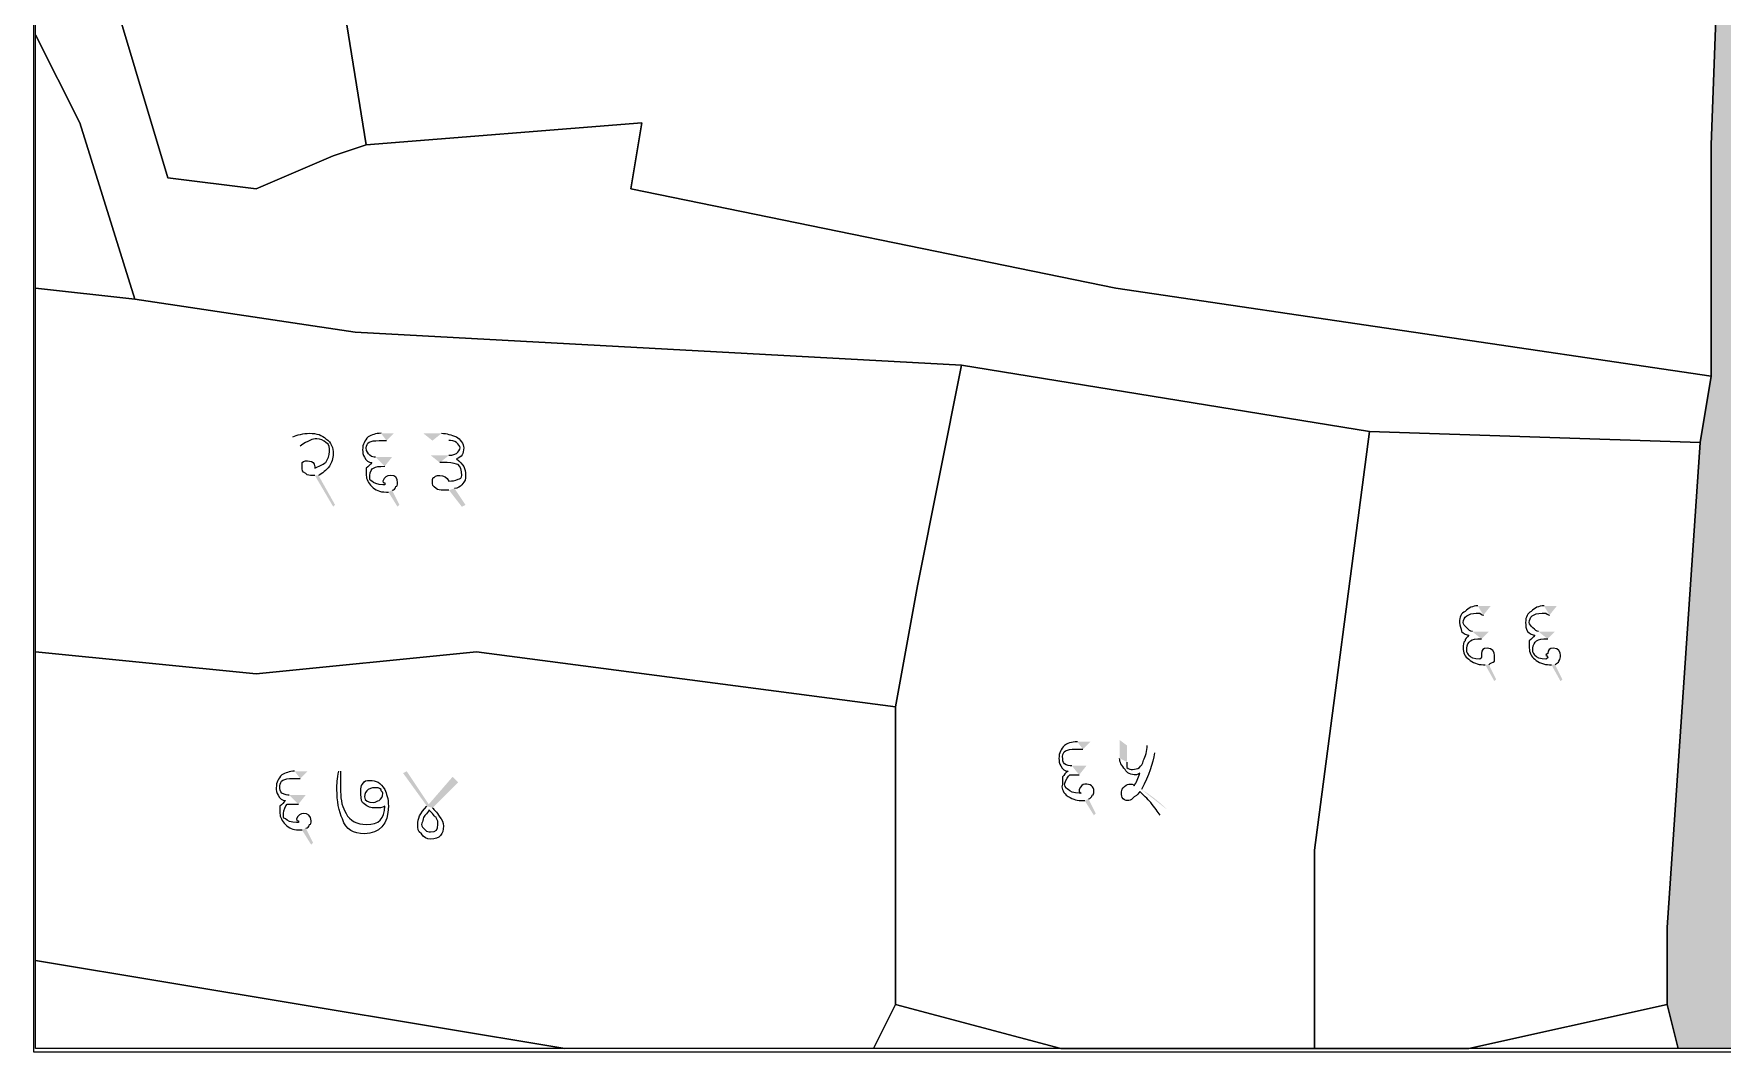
# Model space of a CAD drawing. Header units: metres. Extents: x 345912 to 349030, y 3061206 to 3061792.
# Drawn here: x 346742.03 to 346788.72, y 3061317.05 to 3061345.22 of the extents above; entities that cross this region are included whole.
import ezdxf

# ---------------------------------------------------------------- set-up
doc = ezdxf.new("R2010")
doc.units = ezdxf.units.M
doc.header["$MEASUREMENT"] = 0
doc.layers.add('PDF4_Geometry', color=7, linetype='Continuous')
doc.layers.add('PDF4_Solid Fills', color=7, linetype='Continuous')

msp = doc.modelspace()

# ---------------------------------------------------------------- hatches: boundary and pattern name
at = {"layer": 'PDF4_Solid Fills', "true_color": 0xc3c3c3, "transparency": 33554531}
h = msp.add_hatch(color=9, dxfattribs=at)
h.paths.add_polyline_path([(346861.86867, 3061355.56042), (346855.77267, 3061355.25562), (346854.85827, 3061364.39962), (346853.94387, 3061369.58122), (346859.73507, 3061370.80042), (346860.03987, 3061370.80042), (346860.95427, 3061365.61882), (346861.25907, 3061361.65642)], flags=0)
h.paths.add_polyline_path([(346864.00227, 3061332.39562), (346857.60147, 3061332.09083), (346856.68707, 3061342.14922), (346863.08787, 3061342.14922)], flags=0)
h.paths.add_polyline_path([(346838.09427, 3061366.83802), (346831.99827, 3061365.61882), (346831.08387, 3061365.31402), (346823.46387, 3061364.09482), (346814.01507, 3061362.26602), (346813.71028, 3061362.26602), (346791.45988, 3061357.99882), (346792.37427, 3061364.09482), (346811.27187, 3061367.75243), (346820.72067, 3061369.27642), (346829.55987, 3061371.10522), (346838.70387, 3061372.62922)], flags=0)
h.paths.add_polyline_path([(346867.65987, 3061372.32442), (346864.30707, 3061371.71482), (346864.30707, 3061372.01962), (346864.00227, 3061374.76282), (346867.35507, 3061375.37243)], flags=0)
h.paths.add_polyline_path([(346853.94387, 3061369.58122), (346845.71427, 3061368.05722), (346845.40947, 3061368.05722), (346845.10467, 3061368.05722), (346844.49507, 3061367.75243), (346838.09427, 3061366.83802), (346838.70387, 3061372.62922), (346849.06707, 3061374.76282), (346849.37187, 3061374.76282), (346849.67667, 3061375.06762), (346849.98147, 3061375.06762), (346850.28627, 3061375.06762), (346852.72467, 3061375.67722)], flags=0)
h.paths.add_polyline_path([(346859.73507, 3061370.80042), (346853.94387, 3061369.58122), (346852.72467, 3061375.67722), (346856.99187, 3061376.59162), (346858.82067, 3061376.89642), (346859.43027, 3061371.10522)], flags=0)
h.paths.add_polyline_path([(346864.00227, 3061374.76282), (346864.30707, 3061372.01962), (346864.30707, 3061371.71482), (346859.73507, 3061370.80042), (346859.43027, 3061371.10522), (346858.82067, 3061376.89642), (346860.95427, 3061377.20123), (346863.69747, 3061377.50603), (346863.69747, 3061376.89642)], flags=0)
h.paths.add_polyline_path([(346867.35507, 3061375.37243), (346864.00227, 3061374.76282), (346863.69747, 3061376.89642), (346863.69747, 3061377.50603), (346867.05027, 3061378.11562)], flags=0)
h.paths.add_polyline_path([(346956.05188, 3061317.15562), (346955.13748, 3061318.37482), (346952.39427, 3061320.81322), (346949.95587, 3061321.11802), (346943.85987, 3061323.25162), (346934.71587, 3061325.99482), (346928.01028, 3061327.51882), (346922.82867, 3061327.51882), (346919.78067, 3061327.21402), (346917.64707, 3061326.29962), (346909.41747, 3061322.03243), (346903.32147, 3061317.76522), (346901.18787, 3061317.15562), (346787.49747, 3061317.15562), (346787.19267, 3061318.37482), (346787.19267, 3061320.50842), (346788.10707, 3061333.91962), (346788.41187, 3061335.74842), (346788.41187, 3061342.14922), (346788.71668, 3061350.37882), (346789.63107, 3061357.08442), (346790.54547, 3061360.74202), (346790.54547, 3061366.22842), (346791.45988, 3061369.58122), (346794.50787, 3061379.03002), (346793.89827, 3061382.07802), (346793.59348, 3061382.99243), (346790.54547, 3061391.83162), (346787.19267, 3061402.80443), (346782.92547, 3061416.52042), (346782.92547, 3061419.87322), (346782.92547, 3061427.18843), (346780.18227, 3061437.55162), (346778.04867, 3061448.82923), (346775.30547, 3061457.36363), (346773.78147, 3061460.41162), (346770.73347, 3061464.06923), (346767.07587, 3061467.72682), (346763.11347, 3061473.51802), (346756.40787, 3061482.66203), (346754.88388, 3061486.31962), (346748.78787, 3061488.45322), (346744.82547, 3061489.36763), (346745.73987, 3061490.58682), (346754.57907, 3061487.84363), (346755.18867, 3061488.75802), (346754.57907, 3061494.24442), (346751.22627, 3061506.13162), (346747.56867, 3061512.83722), (346749.39748, 3061514.05643), (346753.35987, 3061506.43643), (346754.57907, 3061501.86442), (346756.71267, 3061492.72042), (346757.32227, 3061484.79563), (346760.37028, 3061481.13802), (346761.89427, 3061478.39483), (346767.07587, 3061470.77483), (346772.56227, 3061464.37402), (346775.00067, 3061461.02123), (346778.04867, 3061454.62042), (346780.18227, 3061447.00042), (346780.79187, 3061442.42843), (346784.44948, 3061428.10282), (346785.05907, 3061419.87322), (346785.36387, 3061417.13002), (346789.93587, 3061400.67083), (346795.11747, 3061386.04042), (346796.03187, 3061382.07802), (346795.42227, 3061375.67722), (346792.67907, 3061367.14282), (346792.37427, 3061364.09482), (346791.45988, 3061357.99882), (346791.15507, 3061353.73162), (346790.24067, 3061345.19722), (346789.93587, 3061333.61482), (346789.93587, 3061332.70042), (346789.63107, 3061331.48123), (346789.32628, 3061325.69002), (346789.02147, 3061321.42283), (346789.32628, 3061318.98443), (346789.63107, 3061317.15562), (346895.09187, 3061317.15562), (346896.00627, 3061317.46042), (346900.57827, 3061318.67962), (346905.45507, 3061320.81322), (346908.80787, 3061323.25162), (346916.12308, 3061327.21402), (346916.73267, 3061327.51882), (346917.64707, 3061327.82362), (346920.69507, 3061328.73802), (346927.70547, 3061328.73802), (346936.23988, 3061326.90923), (346946.29828, 3061324.16603), (346948.12707, 3061323.25162), (346949.04147, 3061322.94682), (346955.13748, 3061320.50842), (346957.57587, 3061318.37482), (346957.88067, 3061318.07002), (346958.49028, 3061317.15562)], flags=0)
h.paths.add_polyline_path([(346863.08787, 3061342.14922), (346856.68707, 3061342.14922), (346855.77267, 3061355.25562), (346861.86867, 3061355.56042), (346862.17347, 3061353.73162), (346862.78307, 3061343.97802)], flags=0)
h = msp.add_hatch(color=9, dxfattribs=at)
h.paths.add_polyline_path([(346861.86867, 3061355.56042), (346855.77267, 3061355.25562), (346854.85827, 3061364.39962), (346853.94387, 3061369.58122), (346859.73507, 3061370.80042), (346860.03987, 3061370.80042), (346860.95427, 3061365.61882), (346861.25907, 3061361.65642)], flags=0)
h.paths.add_polyline_path([(346864.00227, 3061332.39562), (346857.60147, 3061332.09083), (346856.68707, 3061342.14922), (346863.08787, 3061342.14922)], flags=0)
h.paths.add_polyline_path([(346838.09427, 3061366.83802), (346831.99827, 3061365.61882), (346831.08387, 3061365.31402), (346823.46387, 3061364.09482), (346814.01507, 3061362.26602), (346813.71028, 3061362.26602), (346791.45988, 3061357.99882), (346792.37427, 3061364.09482), (346811.27187, 3061367.75243), (346820.72067, 3061369.27642), (346829.55987, 3061371.10522), (346838.70387, 3061372.62922)], flags=0)
h.paths.add_polyline_path([(346867.65987, 3061372.32442), (346864.30707, 3061371.71482), (346864.30707, 3061372.01962), (346864.00227, 3061374.76282), (346867.35507, 3061375.37243)], flags=0)
h.paths.add_polyline_path([(346853.94387, 3061369.58122), (346845.71427, 3061368.05722), (346845.40947, 3061368.05722), (346845.10467, 3061368.05722), (346844.49507, 3061367.75243), (346838.09427, 3061366.83802), (346838.70387, 3061372.62922), (346849.06707, 3061374.76282), (346849.37187, 3061374.76282), (346849.67667, 3061375.06762), (346849.98147, 3061375.06762), (346850.28627, 3061375.06762), (346852.72467, 3061375.67722)], flags=0)
h.paths.add_polyline_path([(346859.73507, 3061370.80042), (346853.94387, 3061369.58122), (346852.72467, 3061375.67722), (346856.99187, 3061376.59162), (346858.82067, 3061376.89642), (346859.43027, 3061371.10522)], flags=0)
h.paths.add_polyline_path([(346864.00227, 3061374.76282), (346864.30707, 3061372.01962), (346864.30707, 3061371.71482), (346859.73507, 3061370.80042), (346859.43027, 3061371.10522), (346858.82067, 3061376.89642), (346860.95427, 3061377.20123), (346863.69747, 3061377.50603), (346863.69747, 3061376.89642)], flags=0)
h.paths.add_polyline_path([(346867.35507, 3061375.37243), (346864.00227, 3061374.76282), (346863.69747, 3061376.89642), (346863.69747, 3061377.50603), (346867.05027, 3061378.11562)], flags=0)
h.paths.add_polyline_path([(346956.05188, 3061317.15562), (346955.13748, 3061318.37482), (346952.39427, 3061320.81322), (346949.95587, 3061321.11802), (346943.85987, 3061323.25162), (346934.71587, 3061325.99482), (346928.01028, 3061327.51882), (346922.82867, 3061327.51882), (346919.78067, 3061327.21402), (346917.64707, 3061326.29962), (346909.41747, 3061322.03243), (346903.32147, 3061317.76522), (346901.18787, 3061317.15562), (346787.49747, 3061317.15562), (346787.19267, 3061318.37482), (346787.19267, 3061320.50842), (346788.10707, 3061333.91962), (346788.41187, 3061335.74842), (346788.41187, 3061342.14922), (346788.71668, 3061350.37882), (346789.63107, 3061357.08442), (346790.54547, 3061360.74202), (346790.54547, 3061366.22842), (346791.45988, 3061369.58122), (346794.50787, 3061379.03002), (346793.89827, 3061382.07802), (346793.59348, 3061382.99243), (346790.54547, 3061391.83162), (346787.19267, 3061402.80443), (346782.92547, 3061416.52042), (346782.92547, 3061419.87322), (346782.92547, 3061427.18843), (346780.18227, 3061437.55162), (346778.04867, 3061448.82923), (346775.30547, 3061457.36363), (346773.78147, 3061460.41162), (346770.73347, 3061464.06923), (346767.07587, 3061467.72682), (346763.11347, 3061473.51802), (346756.40787, 3061482.66203), (346754.88388, 3061486.31962), (346748.78787, 3061488.45322), (346744.82547, 3061489.36763), (346745.73987, 3061490.58682), (346754.57907, 3061487.84363), (346755.18867, 3061488.75802), (346754.57907, 3061494.24442), (346751.22627, 3061506.13162), (346747.56867, 3061512.83722), (346749.39748, 3061514.05643), (346753.35987, 3061506.43643), (346754.57907, 3061501.86442), (346756.71267, 3061492.72042), (346757.32227, 3061484.79563), (346760.37028, 3061481.13802), (346761.89427, 3061478.39483), (346767.07587, 3061470.77483), (346772.56227, 3061464.37402), (346775.00067, 3061461.02123), (346778.04867, 3061454.62042), (346780.18227, 3061447.00042), (346780.79187, 3061442.42843), (346784.44948, 3061428.10282), (346785.05907, 3061419.87322), (346785.36387, 3061417.13002), (346789.93587, 3061400.67083), (346795.11747, 3061386.04042), (346796.03187, 3061382.07802), (346795.42227, 3061375.67722), (346792.67907, 3061367.14282), (346792.37427, 3061364.09482), (346791.45988, 3061357.99882), (346791.15507, 3061353.73162), (346790.24067, 3061345.19722), (346789.93587, 3061333.61482), (346789.93587, 3061332.70042), (346789.63107, 3061331.48123), (346789.32628, 3061325.69002), (346789.02147, 3061321.42283), (346789.32628, 3061318.98443), (346789.63107, 3061317.15562), (346895.09187, 3061317.15562), (346896.00627, 3061317.46042), (346900.57827, 3061318.67962), (346905.45507, 3061320.81322), (346908.80787, 3061323.25162), (346916.12308, 3061327.21402), (346916.73267, 3061327.51882), (346917.64707, 3061327.82362), (346920.69507, 3061328.73802), (346927.70547, 3061328.73802), (346936.23988, 3061326.90923), (346946.29828, 3061324.16603), (346948.12707, 3061323.25162), (346949.04147, 3061322.94682), (346955.13748, 3061320.50842), (346957.57587, 3061318.37482), (346957.88067, 3061318.07002), (346958.49028, 3061317.15562)], flags=0)
h.paths.add_polyline_path([(346863.08787, 3061342.14922), (346856.68707, 3061342.14922), (346855.77267, 3061355.25562), (346861.86867, 3061355.56042), (346862.17347, 3061353.73162), (346862.78307, 3061343.97802)], flags=0)
at = {"layer": 'PDF4_Solid Fills', "transparency": 33554559}
h = msp.add_hatch(color=256, dxfattribs=at)
h.paths.add_polyline_path([(346749.39748, 3061333.81803), (346749.19428, 3061334.07203)], flags=0)
h.paths.add_polyline_path([(346749.90548, 3061333.00523), (346750.36268, 3061332.19243), (346750.31188, 3061332.14163), (346749.80388, 3061333.00523)], flags=0)
h.paths.add_polyline_path([(346751.78508, 3061333.97043), (346751.98828, 3061334.17363), (346751.63268, 3061334.17363)], flags=0)
h.paths.add_polyline_path([(346751.83588, 3061332.54803), (346752.08988, 3061332.14163), (346752.14068, 3061332.19243), (346751.93748, 3061332.59883)], flags=0)
h.paths.add_polyline_path([(346751.73428, 3061333.25923), (346751.93748, 3061333.51323), (346751.48028, 3061333.51323)], flags=0)
h.paths.add_polyline_path([(346753.05508, 3061333.97043), (346752.80108, 3061334.17363), (346753.30908, 3061334.17363)], flags=0)
h.paths.add_polyline_path([(346753.66468, 3061332.64963), (346753.96948, 3061332.19243), (346753.86788, 3061332.14163), (346753.51228, 3061332.59883)], flags=0)
h.paths.add_polyline_path([(346753.25828, 3061333.36083), (346753.00428, 3061333.56403), (346753.51228, 3061333.56403)], flags=0)
h = msp.add_hatch(color=256, dxfattribs=at)
h.paths.add_polyline_path([(346782.11267, 3061329.14444), (346782.31587, 3061329.39844), (346781.96027, 3061329.39844)], flags=0)
h.paths.add_polyline_path([(346782.16347, 3061327.77284), (346782.41747, 3061327.31564), (346782.46827, 3061327.36644), (346782.26507, 3061327.77284)], flags=0)
h.paths.add_polyline_path([(346782.06187, 3061328.48404), (346782.26507, 3061328.68724), (346781.80787, 3061328.68724)], flags=0)
h.paths.add_polyline_path([(346783.94147, 3061329.14444), (346784.14467, 3061329.39844), (346783.78907, 3061329.39844)], flags=0)
h.paths.add_polyline_path([(346783.99227, 3061327.77284), (346784.24627, 3061327.31564), (346784.29707, 3061327.36644), (346784.09387, 3061327.77284)], flags=0)
h.paths.add_polyline_path([(346783.89067, 3061328.48404), (346784.09387, 3061328.68724), (346783.63667, 3061328.68724)], flags=0)
h = msp.add_hatch(color=256, dxfattribs=at)
h.paths.add_polyline_path([(346771.03828, 3061325.43602), (346771.24148, 3061325.63922), (346770.88588, 3061325.63922)], flags=0)
h.paths.add_polyline_path([(346771.08908, 3061324.01362), (346771.34308, 3061323.60722), (346771.39388, 3061323.65802), (346771.19068, 3061324.06442)], flags=0)
h.paths.add_polyline_path([(346770.93668, 3061324.72482), (346771.13988, 3061324.97882), (346770.73348, 3061324.97882)], flags=0)
h.paths.add_polyline_path([(346772.81628, 3061325.53762), (346773.01948, 3061325.33442)], flags=0)
h.paths.add_polyline_path([(346773.37508, 3061323.75962, 0.05915123), (346772.66388, 3061324.31842)], flags=0)
h.paths.add_polyline_path([(346773.37508, 3061323.75962), (346773.17188, 3061323.60722)], flags=0)
h.paths.add_polyline_path([(346772.05428, 3061325.18202), (346772.05428, 3061325.69002), (346772.25748, 3061325.53762), (346772.25748, 3061325.08042)], flags=0)
h = msp.add_hatch(color=256, dxfattribs=at)
h.paths.add_polyline_path([(346749.39748, 3061324.62322), (346749.60068, 3061324.82642), (346749.24508, 3061324.82642)], flags=0)
h.paths.add_polyline_path([(346749.44828, 3061323.20082), (346749.70228, 3061322.79442), (346749.75308, 3061322.84522), (346749.54988, 3061323.25162)], flags=0)
h.paths.add_polyline_path([(346749.34668, 3061323.91202), (346749.54988, 3061324.16602), (346749.09268, 3061324.16602)], flags=0)
h.paths.add_polyline_path([(346750.46428, 3061324.82642), (346750.51508, 3061324.82642)], flags=0)
h.paths.add_polyline_path([(346751.73428, 3061323.86122), (346751.73428, 3061323.86122)], flags=0)
h.paths.add_polyline_path([(346752.90268, 3061323.86122), (346752.24228, 3061324.77562), (346752.34388, 3061324.82642), (346752.95348, 3061323.91202), (346753.61388, 3061324.67402), (346753.76628, 3061324.52162), (346753.05508, 3061323.81042)], flags=0)

# ---------------------------------------------------------------- linework, layer by layer
at = {"layer": 'PDF4_Geometry', "lineweight": 13}
msp.add_lwpolyline([(346742.03148, 3061540.87883), (346969.86948, 3061540.87883), (346969.86948, 3061317.05403), (346742.03148, 3061317.05403)], close=True, dxfattribs=at)
at = {"layer": 'PDF4_Geometry', "lineweight": 9}
msp.add_lwpolyline([(346901.18787, 3061317.15562), (346787.49747, 3061317.15562), (346787.19267, 3061318.37482), (346787.19267, 3061320.50842), (346788.10707, 3061333.91962), (346788.41187, 3061335.74842), (346788.41187, 3061342.14922), (346788.71668, 3061350.37882), (346789.63107, 3061357.08442), (346790.54547, 3061360.74202), (346790.54547, 3061366.22842), (346791.45988, 3061369.58122), (346794.50787, 3061379.03002), (346793.89827, 3061382.07802), (346793.59348, 3061382.99243), (346790.54547, 3061391.83162), (346787.19267, 3061402.80443), (346782.92547, 3061416.52042), (346782.92547, 3061419.87322), (346782.92547, 3061427.18843), (346780.18227, 3061437.55162), (346778.04867, 3061448.82923)], dxfattribs=at)
msp.add_lwpolyline([(346901.18787, 3061317.15562), (346787.49747, 3061317.15562), (346787.19267, 3061318.37482), (346787.19267, 3061320.50842), (346788.10707, 3061333.91962), (346788.41187, 3061335.74842), (346788.41187, 3061342.14922), (346788.71668, 3061350.37882), (346789.63107, 3061357.08442), (346790.54547, 3061360.74202), (346790.54547, 3061366.22842), (346791.45988, 3061369.58122), (346794.50787, 3061379.03002), (346793.89827, 3061382.07802), (346793.59348, 3061382.99243), (346790.54547, 3061391.83162), (346787.19267, 3061402.80443), (346782.92547, 3061416.52042), (346782.92547, 3061419.87322), (346782.92547, 3061427.18843), (346780.18227, 3061437.55162), (346778.04867, 3061448.82923)], dxfattribs=at)
for points in [[(346742.08228, 3061359.52284), (346751.22628, 3061359.52284), (346752.75028, 3061355.56042), (346751.53108, 3061353.42683), (346749.70228, 3061351.59803), (346745.43508, 3061350.07403), (346742.99668, 3061350.37884), (346745.73988, 3061341.23483), (346748.17828, 3061340.93004), (346750.31188, 3061341.84444), (346751.22628, 3061342.14923), (346758.84628, 3061342.75884), (346758.54148, 3061340.93004), (346771.95267, 3061338.18683), (346788.41188, 3061335.74844), (346788.10708, 3061333.91963), (346778.96308, 3061334.22444), (346767.68548, 3061336.05322), (346750.92148, 3061336.96763), (346744.82548, 3061337.88203), (346743.30148, 3061342.75884), (346742.08228, 3061345.19724)], [(346742.08228, 3061359.52284), (346751.22628, 3061359.52284), (346752.75028, 3061355.56042), (346751.53108, 3061353.42683), (346749.70228, 3061351.59803), (346745.43508, 3061350.07403), (346742.99668, 3061350.37884), (346745.73988, 3061341.23483), (346748.17828, 3061340.93004), (346750.31188, 3061341.84444), (346751.22628, 3061342.14923), (346758.84628, 3061342.75884), (346758.54148, 3061340.93004), (346771.95267, 3061338.18683), (346788.41188, 3061335.74844), (346788.10708, 3061333.91963), (346778.96308, 3061334.22444), (346767.68548, 3061336.05322), (346750.92148, 3061336.96763), (346744.82548, 3061337.88203), (346743.30148, 3061342.75884), (346742.08228, 3061345.19724)], [(346788.71668, 3061350.37884), (346788.41188, 3061342.14923), (346788.41188, 3061335.74844), (346771.95267, 3061338.18683), (346758.54148, 3061340.93004), (346758.84628, 3061342.75884), (346751.22628, 3061342.14923), (346749.70228, 3061351.59803), (346751.53108, 3061353.42683), (346752.75028, 3061355.56042), (346776.82947, 3061351.90284)], [(346788.71668, 3061350.37884), (346788.41188, 3061342.14923), (346788.41188, 3061335.74844), (346771.95267, 3061338.18683), (346758.54148, 3061340.93004), (346758.84628, 3061342.75884), (346751.22628, 3061342.14923), (346749.70228, 3061351.59803), (346751.53108, 3061353.42683), (346752.75028, 3061355.56042), (346776.82947, 3061351.90284)], [(346751.22628, 3061342.14923), (346750.31188, 3061341.84444), (346748.17828, 3061340.93004), (346745.73988, 3061341.23483), (346742.99668, 3061350.37884), (346745.43508, 3061350.07403), (346749.70228, 3061351.59803)], [(346751.22628, 3061342.14923), (346750.31188, 3061341.84444), (346748.17828, 3061340.93004), (346745.73988, 3061341.23483), (346742.99668, 3061350.37884), (346745.43508, 3061350.07403), (346749.70228, 3061351.59803)], [(346742.08228, 3061345.19724), (346743.30148, 3061342.75884), (346744.82548, 3061337.88203), (346742.08228, 3061338.18683)], [(346742.08228, 3061345.19724), (346743.30148, 3061342.75884), (346744.82548, 3061337.88203), (346742.08228, 3061338.18683)], [(346744.82548, 3061337.88203), (346750.92148, 3061336.96763), (346767.68548, 3061336.05322), (346766.46628, 3061329.95724), (346765.85668, 3061326.60444), (346754.27428, 3061328.12844), (346748.17828, 3061327.51884), (346742.08228, 3061328.12844), (346742.08228, 3061338.18683)], [(346744.82548, 3061337.88203), (346750.92148, 3061336.96763), (346767.68548, 3061336.05322), (346766.46628, 3061329.95724), (346765.85668, 3061326.60444), (346754.27428, 3061328.12844), (346748.17828, 3061327.51884), (346742.08228, 3061328.12844), (346742.08228, 3061338.18683)], [(346778.96308, 3061334.22444), (346777.43907, 3061322.64203), (346777.43907, 3061317.15564), (346770.42868, 3061317.15564), (346765.85668, 3061318.37483), (346765.85668, 3061326.60444), (346766.46628, 3061329.95724), (346767.68548, 3061336.05322)], [(346778.96308, 3061334.22444), (346777.43907, 3061322.64203), (346777.43907, 3061317.15564), (346770.42868, 3061317.15564), (346765.85668, 3061318.37483), (346765.85668, 3061326.60444), (346766.46628, 3061329.95724), (346767.68548, 3061336.05322)], [(346788.10708, 3061333.91963), (346787.19267, 3061320.50844), (346787.19267, 3061318.37483), (346781.70628, 3061317.15564), (346777.43907, 3061317.15564), (346777.43907, 3061322.64203), (346778.96308, 3061334.22444)], [(346788.10708, 3061333.91963), (346787.19267, 3061320.50844), (346787.19267, 3061318.37483), (346781.70628, 3061317.15564), (346777.43907, 3061317.15564), (346777.43907, 3061322.64203), (346778.96308, 3061334.22444)], [(346742.08228, 3061328.12844), (346748.17828, 3061327.51884), (346754.27428, 3061328.12844), (346765.85668, 3061326.60444), (346765.85668, 3061318.37483), (346765.24708, 3061317.15564), (346756.71268, 3061317.15564), (346742.08228, 3061319.59403)], [(346742.08228, 3061328.12844), (346748.17828, 3061327.51884), (346754.27428, 3061328.12844), (346765.85668, 3061326.60444), (346765.85668, 3061318.37483), (346765.24708, 3061317.15564), (346756.71268, 3061317.15564), (346742.08228, 3061319.59403)], [(346742.08228, 3061317.15564), (346742.08228, 3061319.59403), (346756.71268, 3061317.15564)], [(346742.08228, 3061317.15564), (346742.08228, 3061319.59403), (346756.71268, 3061317.15564)], [(346781.70628, 3061317.15564), (346787.19267, 3061318.37483), (346787.49748, 3061317.15564), (346765.24708, 3061317.15564), (346765.85668, 3061318.37483), (346770.42868, 3061317.15564)], [(346781.70628, 3061317.15564), (346787.19267, 3061318.37483), (346787.49748, 3061317.15564), (346765.24708, 3061317.15564), (346765.85668, 3061318.37483), (346770.42868, 3061317.15564)]]:
    msp.add_lwpolyline(points, close=True, dxfattribs=at)
at = {"layer": 'PDF4_Geometry', "lineweight": 25}
for points in [[(346749.19428, 3061334.07203), (346749.29588, 3061334.12283), (346749.49908, 3061334.17363), (346749.65148, 3061334.17363)], [(346749.85468, 3061334.02123), (346749.75308, 3061334.02123), (346749.60068, 3061333.97043), (346749.39748, 3061333.81803)], [(346749.65148, 3061334.17363), (346749.85468, 3061334.17363), (346750.00708, 3061334.12283), (346750.10868, 3061334.02123)], [(346750.10868, 3061333.91963), (346750.05788, 3061333.97043), (346749.95628, 3061334.02123), (346749.85468, 3061334.02123)], [(346750.10868, 3061334.02123), (346750.26108, 3061333.91963), (346750.31188, 3061333.76723), (346750.31188, 3061333.61483)], [(346750.21028, 3061333.66563), (346750.21028, 3061333.76723), (346750.21028, 3061333.86883), (346750.10868, 3061333.91963)], [(346751.27708, 3061334.07203), (346751.17548, 3061333.97043), (346751.12468, 3061333.86883), (346751.12468, 3061333.71643)], [(346751.22628, 3061333.76723), (346751.22628, 3061333.91963), (346751.32788, 3061333.97043), (346751.58188, 3061333.97043)], [(346751.63268, 3061334.17363), (346751.48028, 3061334.17363), (346751.37868, 3061334.12283), (346751.27708, 3061334.07203)], [(346751.58188, 3061333.97043), (346751.58188, 3061333.97043), (346751.63268, 3061333.97043), (346751.68348, 3061333.97043)], [(346751.68348, 3061333.97043), (346751.73428, 3061333.97043), (346751.78508, 3061333.97043), (346751.78508, 3061333.97043)], [(346753.30908, 3061334.17363), (346753.46148, 3061334.17363), (346753.56308, 3061334.12283), (346753.71548, 3061334.07203)], [(346753.71548, 3061333.91963), (346753.66468, 3061333.97043), (346753.56308, 3061333.97043), (346753.51228, 3061333.97043)], [(346753.71548, 3061334.07203), (346753.81708, 3061334.02123), (346753.91868, 3061333.86883), (346753.91868, 3061333.76723)], [(346753.81708, 3061333.76723), (346753.81708, 3061333.81803), (346753.76628, 3061333.86883), (346753.71548, 3061333.91963)], [(346749.44828, 3061333.36083), (346749.49908, 3061333.41163), (346749.54988, 3061333.41163), (346749.54988, 3061333.41163)], [(346749.54988, 3061333.41163), (346749.60068, 3061333.41163), (346749.70228, 3061333.41163), (346749.75308, 3061333.36083)], [(346750.10868, 3061333.36083), (346750.15948, 3061333.46243), (346750.21028, 3061333.56403), (346750.21028, 3061333.66563)], [(346750.31188, 3061333.61483), (346750.31188, 3061333.46243), (346750.26108, 3061333.36083), (346750.21028, 3061333.25923)], [(346751.12468, 3061333.71643), (346751.12468, 3061333.66563), (346751.12468, 3061333.56403), (346751.17548, 3061333.51323)], [(346751.17548, 3061333.51323), (346751.22628, 3061333.41163), (346751.27708, 3061333.36083), (346751.37868, 3061333.36083)], [(346751.32788, 3061333.56403), (346751.27708, 3061333.61483), (346751.22628, 3061333.66563), (346751.22628, 3061333.76723)], [(346751.48028, 3061333.51323), (346751.42948, 3061333.51323), (346751.37868, 3061333.51323), (346751.32788, 3061333.56403)], [(346753.51228, 3061333.56403), (346753.56308, 3061333.56403), (346753.61388, 3061333.56403), (346753.71548, 3061333.61483)], [(346753.91868, 3061333.76723), (346753.91868, 3061333.61483), (346753.86788, 3061333.51323), (346753.71548, 3061333.46243)], [(346753.71548, 3061333.61483), (346753.76628, 3061333.66563), (346753.81708, 3061333.71643), (346753.81708, 3061333.76723)], [(346753.71548, 3061333.46243), (346753.91868, 3061333.31003), (346753.96948, 3061333.20843), (346753.96948, 3061333.00523)], [(346749.44828, 3061333.25923), (346749.44828, 3061333.31003), (346749.44828, 3061333.36083), (346749.44828, 3061333.36083)], [(346749.54988, 3061333.05603), (346749.44828, 3061333.10683), (346749.44828, 3061333.15763), (346749.44828, 3061333.25923)], [(346749.75308, 3061333.00523), (346749.65148, 3061333.00523), (346749.60068, 3061333.00523), (346749.54988, 3061333.05603)], [(346749.75308, 3061333.36083), (346749.80388, 3061333.31003), (346749.80388, 3061333.25923), (346749.80388, 3061333.20843)], [(346749.80388, 3061333.00523), (346749.80388, 3061333.00523), (346749.75308, 3061333.00523), (346749.75308, 3061333.00523)], [(346749.80388, 3061333.20843), (346749.90548, 3061333.25923), (346750.00708, 3061333.31003), (346750.10868, 3061333.36083)], [(346750.21028, 3061333.25923), (346750.10868, 3061333.15763), (346750.00708, 3061333.05603), (346749.90548, 3061333.00523)], [(346751.37868, 3061333.36083), (346751.32788, 3061333.31003), (346751.27708, 3061333.25923), (346751.22628, 3061333.20843)], [(346751.22628, 3061333.20843), (346751.22628, 3061333.15763), (346751.22628, 3061333.10683), (346751.22628, 3061333.00523)], [(346751.22628, 3061333.00523), (346751.22628, 3061332.90363), (346751.27708, 3061332.80203), (346751.37868, 3061332.70043)], [(346751.32788, 3061333.00523), (346751.32788, 3061333.10683), (346751.37868, 3061333.20843), (346751.42948, 3061333.20843)], [(346751.32788, 3061332.90363), (346751.32788, 3061332.95443), (346751.32788, 3061333.00523), (346751.32788, 3061333.00523)], [(346751.42948, 3061333.20843), (346751.48028, 3061333.25923), (346751.58188, 3061333.25923), (346751.73428, 3061333.25923)], [(346751.88668, 3061333.00523), (346751.78508, 3061333.00523), (346751.73428, 3061332.95443), (346751.68348, 3061332.85283)], [(346752.08988, 3061332.80203), (346752.08988, 3061332.95443), (346752.03908, 3061333.00523), (346751.88668, 3061333.00523)], [(346753.05508, 3061332.85283), (346753.05508, 3061332.90363), (346753.05508, 3061332.95443), (346753.10588, 3061332.95443)], [(346753.10588, 3061332.95443), (346753.15668, 3061333.00523), (346753.15668, 3061333.00523), (346753.25828, 3061333.00523)], [(346753.35988, 3061333.36083), (346753.30908, 3061333.36083), (346753.25828, 3061333.36083), (346753.25828, 3061333.36083)], [(346753.25828, 3061333.00523), (346753.35988, 3061333.00523), (346753.46148, 3061332.95443), (346753.51228, 3061332.85283)], [(346753.46148, 3061333.36083), (346753.46148, 3061333.36083), (346753.41068, 3061333.36083), (346753.35988, 3061333.36083)], [(346753.76628, 3061333.31003), (346753.71548, 3061333.31003), (346753.61388, 3061333.36083), (346753.46148, 3061333.36083)], [(346753.86788, 3061333.00523), (346753.86788, 3061333.15763), (346753.81708, 3061333.25923), (346753.76628, 3061333.31003)], [(346753.76628, 3061332.90363), (346753.81708, 3061332.90363), (346753.86788, 3061332.95443), (346753.86788, 3061333.00523)], [(346753.96948, 3061333.00523), (346753.96948, 3061332.90363), (346753.96948, 3061332.85283), (346753.86788, 3061332.75123)], [(346751.37868, 3061332.85283), (346751.32788, 3061332.85283), (346751.32788, 3061332.90363), (346751.32788, 3061332.90363)], [(346751.68348, 3061332.75123), (346751.53108, 3061332.75123), (346751.42948, 3061332.80203), (346751.37868, 3061332.85283)], [(346751.37868, 3061332.70043), (346751.48028, 3061332.59883), (346751.58188, 3061332.54803), (346751.78508, 3061332.54803)], [(346751.68348, 3061332.85283), (346751.68348, 3061332.80203), (346751.68348, 3061332.80203), (346751.73428, 3061332.80203)], [(346751.73428, 3061332.75123), (346751.73428, 3061332.75123), (346751.68348, 3061332.75123), (346751.68348, 3061332.75123)], [(346751.73428, 3061332.80203), (346751.73428, 3061332.75123), (346751.73428, 3061332.75123), (346751.73428, 3061332.75123)], [(346751.78508, 3061332.54803), (346751.78508, 3061332.54803), (346751.78508, 3061332.54803), (346751.83588, 3061332.54803)], [(346751.93748, 3061332.59883), (346751.98828, 3061332.59883), (346752.03908, 3061332.64963), (346752.03908, 3061332.70043)], [(346752.03908, 3061332.70043), (346752.08988, 3061332.70043), (346752.08988, 3061332.75123), (346752.08988, 3061332.80203)], [(346753.15668, 3061332.64963), (346753.05508, 3061332.70043), (346753.05508, 3061332.75123), (346753.05508, 3061332.85283)], [(346753.35988, 3061332.59883), (346753.25828, 3061332.59883), (346753.20748, 3061332.59883), (346753.15668, 3061332.64963)], [(346753.51228, 3061332.59883), (346753.46148, 3061332.59883), (346753.41068, 3061332.59883), (346753.35988, 3061332.59883)], [(346753.51228, 3061332.85283), (346753.61388, 3061332.85283), (346753.66468, 3061332.85283), (346753.76628, 3061332.90363)], [(346753.86788, 3061332.75123), (346753.81708, 3061332.70043), (346753.76628, 3061332.64963), (346753.66468, 3061332.64963)], [(346781.60467, 3061329.24604), (346781.50307, 3061329.19524), (346781.45227, 3061329.09364), (346781.45227, 3061328.94124)], [(346781.96027, 3061329.39844), (346781.80787, 3061329.39844), (346781.70627, 3061329.34764), (346781.60467, 3061329.24604)], [(346783.43347, 3061329.24604), (346783.33187, 3061329.19524), (346783.28107, 3061329.09364), (346783.28107, 3061328.94124)], [(346783.78907, 3061329.39844), (346783.63667, 3061329.39844), (346783.53507, 3061329.34764), (346783.43347, 3061329.24604)], [(346781.45227, 3061328.94124), (346781.45227, 3061328.83964), (346781.50307, 3061328.78884), (346781.50307, 3061328.68724)], [(346781.55387, 3061328.94124), (346781.55387, 3061329.09364), (346781.70627, 3061329.19524), (346781.90947, 3061329.19524)], [(346781.65547, 3061328.78884), (346781.60467, 3061328.83964), (346781.55387, 3061328.89044), (346781.55387, 3061328.94124)], [(346781.80787, 3061328.68724), (346781.75707, 3061328.68724), (346781.70627, 3061328.73804), (346781.65547, 3061328.78884)], [(346781.90947, 3061329.19524), (346781.96027, 3061329.19524), (346781.96027, 3061329.19524), (346782.01107, 3061329.19524)], [(346782.01107, 3061329.19524), (346782.06187, 3061329.14444), (346782.11267, 3061329.14444), (346782.11267, 3061329.14444)], [(346783.28107, 3061328.94124), (346783.28107, 3061328.83964), (346783.28107, 3061328.78884), (346783.33187, 3061328.68724)], [(346783.38267, 3061328.94124), (346783.38267, 3061329.09364), (346783.48427, 3061329.19524), (346783.73827, 3061329.19524)], [(346783.48427, 3061328.78884), (346783.43347, 3061328.83964), (346783.38267, 3061328.89044), (346783.38267, 3061328.94124)], [(346783.63667, 3061328.68724), (346783.58587, 3061328.68724), (346783.53507, 3061328.73804), (346783.48427, 3061328.78884)], [(346783.73827, 3061329.19524), (346783.78907, 3061329.19524), (346783.78907, 3061329.19524), (346783.83987, 3061329.19524)], [(346783.83987, 3061329.19524), (346783.89067, 3061329.14444), (346783.94147, 3061329.14444), (346783.94147, 3061329.14444)], [(346781.50307, 3061328.68724), (346781.55387, 3061328.63644), (346781.65547, 3061328.58564), (346781.70627, 3061328.58564)], [(346781.60467, 3061328.43324), (346781.55387, 3061328.38244), (346781.55387, 3061328.33164), (346781.55387, 3061328.23004)], [(346781.70627, 3061328.58564), (346781.65547, 3061328.53484), (346781.60467, 3061328.48404), (346781.60467, 3061328.43324)], [(346781.65547, 3061328.23004), (346781.65547, 3061328.33164), (346781.70627, 3061328.38244), (346781.75707, 3061328.43324)], [(346781.75707, 3061328.43324), (346781.80787, 3061328.48404), (346781.90947, 3061328.48404), (346782.06187, 3061328.48404)], [(346783.33187, 3061328.68724), (346783.38267, 3061328.63644), (346783.48427, 3061328.58564), (346783.53507, 3061328.58564)], [(346783.53507, 3061328.58564), (346783.48427, 3061328.53484), (346783.43347, 3061328.48404), (346783.38267, 3061328.43324)], [(346783.38267, 3061328.43324), (346783.38267, 3061328.38244), (346783.38267, 3061328.33164), (346783.38267, 3061328.23004)], [(346783.48427, 3061328.23004), (346783.48427, 3061328.33164), (346783.53507, 3061328.38244), (346783.58587, 3061328.43324)], [(346783.58587, 3061328.43324), (346783.63667, 3061328.48404), (346783.73827, 3061328.48404), (346783.89067, 3061328.48404)], [(346781.55387, 3061328.23004), (346781.55387, 3061328.12844), (346781.60467, 3061327.97604), (346781.70627, 3061327.92524)], [(346781.65547, 3061328.12844), (346781.65547, 3061328.17924), (346781.65547, 3061328.17924), (346781.65547, 3061328.23004)], [(346781.70627, 3061328.02684), (346781.70627, 3061328.07764), (346781.65547, 3061328.07764), (346781.65547, 3061328.12844)], [(346782.01107, 3061327.92524), (346781.85867, 3061327.92524), (346781.75707, 3061327.97604), (346781.70627, 3061328.02684)], [(346781.70627, 3061327.92524), (346781.80787, 3061327.82364), (346781.96027, 3061327.77284), (346782.11267, 3061327.77284)], [(346782.06187, 3061327.97604), (346782.06187, 3061327.97604), (346782.06187, 3061327.92524), (346782.01107, 3061327.92524)], [(346782.21427, 3061328.23004), (346782.11267, 3061328.23004), (346782.06187, 3061328.17924), (346782.06187, 3061328.07764)], [(346782.06187, 3061328.07764), (346782.06187, 3061328.07764), (346782.06187, 3061328.02684), (346782.06187, 3061328.02684)], [(346782.06187, 3061328.02684), (346782.06187, 3061328.02684), (346782.06187, 3061328.02684), (346782.06187, 3061327.97604)], [(346782.41747, 3061328.02684), (346782.41747, 3061328.12844), (346782.36667, 3061328.23004), (346782.21427, 3061328.23004)], [(346782.26507, 3061327.77284), (346782.31587, 3061327.82364), (346782.36667, 3061327.82364), (346782.41747, 3061327.87444)], [(346782.41747, 3061327.87444), (346782.41747, 3061327.92524), (346782.41747, 3061327.97604), (346782.41747, 3061328.02684)], [(346783.38267, 3061328.23004), (346783.38267, 3061328.12844), (346783.43347, 3061327.97604), (346783.53507, 3061327.92524)], [(346783.48427, 3061328.12844), (346783.48427, 3061328.17924), (346783.48427, 3061328.17924), (346783.48427, 3061328.23004)], [(346783.53507, 3061328.02684), (346783.53507, 3061328.07764), (346783.48427, 3061328.07764), (346783.48427, 3061328.12844)], [(346783.83987, 3061327.92524), (346783.68747, 3061327.92524), (346783.58587, 3061327.97604), (346783.53507, 3061328.02684)], [(346783.53507, 3061327.92524), (346783.63667, 3061327.82364), (346783.78907, 3061327.77284), (346783.94147, 3061327.77284)], [(346783.89067, 3061328.07764), (346783.83987, 3061328.07764), (346783.83987, 3061328.02684), (346783.83987, 3061328.02684)], [(346783.83987, 3061328.02684), (346783.83987, 3061328.02684), (346783.89067, 3061328.02684), (346783.89067, 3061327.97604)], [(346783.89067, 3061327.97604), (346783.89067, 3061327.97604), (346783.89067, 3061327.92524), (346783.83987, 3061327.92524)], [(346784.04307, 3061328.23004), (346783.94147, 3061328.23004), (346783.89067, 3061328.17924), (346783.89067, 3061328.07764)], [(346784.24627, 3061328.02684), (346784.24627, 3061328.12844), (346784.19547, 3061328.23004), (346784.04307, 3061328.23004)], [(346784.09387, 3061327.77284), (346784.14467, 3061327.82364), (346784.19547, 3061327.82364), (346784.19547, 3061327.87444)], [(346784.19547, 3061327.87444), (346784.24627, 3061327.92524), (346784.24627, 3061327.97604), (346784.24627, 3061328.02684)], [(346782.11267, 3061327.77284), (346782.11267, 3061327.77284), (346782.16347, 3061327.77284), (346782.16347, 3061327.77284)], [(346783.94147, 3061327.77284), (346783.94147, 3061327.77284), (346783.94147, 3061327.77284), (346783.99227, 3061327.77284)], [(346770.53028, 3061325.53762), (346770.42868, 3061325.43602), (346770.37788, 3061325.33442), (346770.37788, 3061325.18202)], [(346770.88588, 3061325.63922), (346770.73348, 3061325.63922), (346770.58108, 3061325.58842), (346770.53028, 3061325.53762)], [(346772.71468, 3061325.13122), (346772.76548, 3061325.23282), (346772.81628, 3061325.38522), (346772.81628, 3061325.53762)], [(346770.37788, 3061325.18202), (346770.37788, 3061325.13122), (346770.37788, 3061325.02962), (346770.42868, 3061324.97882)], [(346770.47948, 3061325.23282), (346770.47948, 3061325.38522), (346770.58108, 3061325.43602), (346770.83508, 3061325.43602)], [(346770.53028, 3061325.02962), (346770.47948, 3061325.08042), (346770.47948, 3061325.13122), (346770.47948, 3061325.23282)], [(346770.73348, 3061324.97882), (346770.68268, 3061324.97882), (346770.58108, 3061324.97882), (346770.53028, 3061325.02962)], [(346770.83508, 3061325.43602), (346770.83508, 3061325.43602), (346770.88588, 3061325.43602), (346770.93668, 3061325.43602)], [(346770.93668, 3061325.43602), (346770.98748, 3061325.43602), (346771.03828, 3061325.43602), (346771.03828, 3061325.43602)], [(346772.20668, 3061324.87722), (346772.10508, 3061324.97882), (346772.05428, 3061325.08042), (346772.05428, 3061325.18202)], [(346772.25748, 3061325.08042), (346772.25748, 3061324.97882), (346772.25748, 3061324.97882), (346772.25748, 3061324.92802)], [(346772.40988, 3061324.87722), (346772.56228, 3061324.87722), (346772.66388, 3061324.92802), (346772.71468, 3061325.13122)], [(346773.01948, 3061325.33442), (346772.96868, 3061325.02962), (346772.86708, 3061324.72482), (346772.66388, 3061324.31842)], [(346748.88948, 3061324.72482), (346748.78788, 3061324.62322), (346748.73708, 3061324.52162), (346748.73708, 3061324.36922)], [(346748.83868, 3061324.42002), (346748.83868, 3061324.57242), (346748.94028, 3061324.62322), (346749.19428, 3061324.62322)], [(346749.24508, 3061324.82642), (346749.09268, 3061324.82642), (346748.99108, 3061324.77562), (346748.88948, 3061324.72482)], [(346749.19428, 3061324.62322), (346749.19428, 3061324.62322), (346749.24508, 3061324.62322), (346749.29588, 3061324.62322)], [(346749.29588, 3061324.62322), (346749.34668, 3061324.62322), (346749.39748, 3061324.62322), (346749.39748, 3061324.62322)], [(346750.41348, 3061324.31842), (346750.41348, 3061324.47082), (346750.41348, 3061324.62322), (346750.46428, 3061324.82642)], [(346750.51508, 3061324.82642), (346750.51508, 3061324.77562), (346750.51508, 3061324.67402), (346750.51508, 3061324.57242)], [(346750.51508, 3061324.57242), (346750.51508, 3061324.42002), (346750.51508, 3061324.36922), (346750.51508, 3061324.26762)], [(346751.12468, 3061324.47082), (346751.17548, 3061324.57242), (346751.22628, 3061324.57242), (346751.32788, 3061324.57242)], [(346751.32788, 3061324.57242), (346751.48028, 3061324.57242), (346751.63268, 3061324.52162), (346751.73428, 3061324.31842)], [(346770.42868, 3061324.97882), (346770.47948, 3061324.87722), (346770.53028, 3061324.82642), (346770.63188, 3061324.82642)], [(346770.63188, 3061324.82642), (346770.53028, 3061324.77562), (346770.53028, 3061324.72482), (346770.47948, 3061324.67402)], [(346770.47948, 3061324.67402), (346770.47948, 3061324.62322), (346770.47948, 3061324.57242), (346770.47948, 3061324.47082)], [(346770.53028, 3061324.47082), (346770.58108, 3061324.62322), (346770.63188, 3061324.67402), (346770.68268, 3061324.72482)], [(346770.68268, 3061324.72482), (346770.68268, 3061324.72482), (346770.78428, 3061324.72482), (346770.93668, 3061324.72482)], [(346772.51148, 3061324.72482), (346772.35908, 3061324.72482), (346772.25748, 3061324.77562), (346772.20668, 3061324.87722)], [(346772.25748, 3061324.92802), (346772.30828, 3061324.87722), (346772.35908, 3061324.87722), (346772.40988, 3061324.87722)], [(346772.46068, 3061324.42002), (346772.51148, 3061324.52162), (346772.56228, 3061324.62322), (346772.61308, 3061324.77562)], [(346772.61308, 3061324.77562), (346772.56228, 3061324.72482), (346772.51148, 3061324.72482), (346772.51148, 3061324.72482)], [(346748.73708, 3061324.36922), (346748.73708, 3061324.31842), (346748.73708, 3061324.21682), (346748.78788, 3061324.16602)], [(346748.78788, 3061324.16602), (346748.83868, 3061324.06442), (346748.88948, 3061324.01362), (346748.99108, 3061324.01362)], [(346748.88948, 3061324.21682), (346748.83868, 3061324.26762), (346748.83868, 3061324.31842), (346748.83868, 3061324.42002)], [(346749.09268, 3061324.16602), (346749.04188, 3061324.16602), (346748.99108, 3061324.16602), (346748.88948, 3061324.21682)], [(346750.56588, 3061323.50562), (346750.46428, 3061323.70882), (346750.41348, 3061324.01362), (346750.41348, 3061324.31842)], [(346750.51508, 3061324.26762), (346750.51508, 3061324.01362), (346750.56588, 3061323.81042), (346750.66748, 3061323.65802)], [(346751.07388, 3061324.26762), (346751.07388, 3061324.36922), (346751.07388, 3061324.42002), (346751.12468, 3061324.47082)], [(346751.12468, 3061323.96282), (346751.07388, 3061324.01362), (346751.07388, 3061324.16602), (346751.07388, 3061324.26762)], [(346751.27708, 3061324.31842), (346751.22628, 3061324.26762), (346751.17548, 3061324.21682), (346751.17548, 3061324.11522)], [(346751.17548, 3061324.11522), (346751.17548, 3061324.01362), (346751.27708, 3061323.96282), (346751.42948, 3061323.96282)], [(346751.48028, 3061324.36922), (346751.42948, 3061324.36922), (346751.37868, 3061324.36922), (346751.27708, 3061324.31842)], [(346751.63268, 3061324.31842), (346751.58188, 3061324.36922), (346751.53108, 3061324.36922), (346751.48028, 3061324.36922)], [(346751.58188, 3061324.01362), (346751.63268, 3061324.06442), (346751.68348, 3061324.11522), (346751.68348, 3061324.21682)], [(346751.68348, 3061324.21682), (346751.68348, 3061324.26762), (346751.63268, 3061324.26762), (346751.63268, 3061324.31842)], [(346751.73428, 3061324.31842), (346751.78508, 3061324.21682), (346751.83588, 3061324.06442), (346751.83588, 3061323.86122)], [(346770.47948, 3061324.47082), (346770.42868, 3061324.36922), (346770.47948, 3061324.26762), (346770.58108, 3061324.16602)], [(346770.58108, 3061324.36922), (346770.53028, 3061324.42002), (346770.53028, 3061324.47082), (346770.53028, 3061324.47082)], [(346770.63188, 3061324.31842), (346770.58108, 3061324.31842), (346770.58108, 3061324.36922), (346770.58108, 3061324.36922)], [(346770.58108, 3061324.16602), (346770.73348, 3061324.06442), (346770.83508, 3061324.01362), (346770.98748, 3061324.01362)], [(346770.93668, 3061324.21682), (346770.78428, 3061324.21682), (346770.68268, 3061324.26762), (346770.63188, 3061324.31842)], [(346771.08908, 3061324.47082), (346771.03828, 3061324.47082), (346770.98748, 3061324.42002), (346770.93668, 3061324.31842)], [(346770.93668, 3061324.31842), (346770.93668, 3061324.26762), (346770.93668, 3061324.26762), (346770.93668, 3061324.26762)], [(346770.93668, 3061324.26762), (346770.98748, 3061324.21682), (346770.98748, 3061324.21682), (346770.98748, 3061324.21682)], [(346770.98748, 3061324.21682), (346770.98748, 3061324.21682), (346770.93668, 3061324.21682), (346770.93668, 3061324.21682)], [(346771.34308, 3061324.26762), (346771.34308, 3061324.42002), (346771.24148, 3061324.47082), (346771.08908, 3061324.47082)], [(346771.19068, 3061324.06442), (346771.24148, 3061324.06442), (346771.29228, 3061324.11522), (346771.29228, 3061324.16602)], [(346771.29228, 3061324.16602), (346771.34308, 3061324.16602), (346771.34308, 3061324.21682), (346771.34308, 3061324.26762)], [(346772.10508, 3061324.21682), (346772.10508, 3061324.26762), (346772.10508, 3061324.31842), (346772.15588, 3061324.36922)], [(346772.15588, 3061324.06442), (346772.10508, 3061324.11522), (346772.10508, 3061324.16602), (346772.10508, 3061324.21682)], [(346772.15588, 3061324.36922), (346772.20668, 3061324.42002), (346772.25748, 3061324.47082), (346772.30828, 3061324.47082)], [(346772.30828, 3061324.47082), (346772.35908, 3061324.47082), (346772.46068, 3061324.47082), (346772.46068, 3061324.42002)], [(346772.46068, 3061324.11522), (346772.40988, 3061324.06442), (346772.35908, 3061324.01362), (346772.30828, 3061324.01362)], [(346772.61308, 3061324.26762), (346772.56228, 3061324.21682), (346772.56228, 3061324.16602), (346772.46068, 3061324.11522)], [(346772.91788, 3061323.96282), (346772.81628, 3061324.06442), (346772.71468, 3061324.16602), (346772.61308, 3061324.26762)], [(346748.99108, 3061324.01362), (346748.94028, 3061323.96282), (346748.88948, 3061323.91202), (346748.83868, 3061323.86122)], [(346748.83868, 3061323.86122), (346748.83868, 3061323.81042), (346748.83868, 3061323.75962), (346748.83868, 3061323.65802)], [(346748.83868, 3061323.65802), (346748.83868, 3061323.55642), (346748.88948, 3061323.45482), (346748.99108, 3061323.35322)], [(346748.94028, 3061323.65802), (346748.94028, 3061323.75962), (346748.99108, 3061323.86122), (346749.04188, 3061323.91202)], [(346748.94028, 3061323.55642), (346748.94028, 3061323.60722), (346748.94028, 3061323.65802), (346748.94028, 3061323.65802)], [(346749.04188, 3061323.91202), (346749.09268, 3061323.91202), (346749.19428, 3061323.91202), (346749.34668, 3061323.91202)], [(346749.49908, 3061323.65802), (346749.39748, 3061323.65802), (346749.34668, 3061323.60722), (346749.29588, 3061323.50562)], [(346749.70228, 3061323.45482), (346749.70228, 3061323.60722), (346749.60068, 3061323.65802), (346749.49908, 3061323.65802)], [(346750.66748, 3061323.65802), (346750.76908, 3061323.45482), (346750.97228, 3061323.35322), (346751.22628, 3061323.35322)], [(346751.42948, 3061323.81042), (346751.32788, 3061323.81042), (346751.22628, 3061323.86122), (346751.12468, 3061323.96282)], [(346751.83588, 3061323.86122), (346751.83588, 3061323.35322), (346751.58188, 3061323.09922), (346751.17548, 3061323.09922)], [(346751.22628, 3061323.35322), (346751.58188, 3061323.35322), (346751.73428, 3061323.50562), (346751.73428, 3061323.86122)], [(346751.42948, 3061323.96282), (346751.48028, 3061323.96282), (346751.53108, 3061324.01362), (346751.58188, 3061324.01362)], [(346751.73428, 3061323.86122), (346751.68348, 3061323.81042), (346751.58188, 3061323.81042), (346751.42948, 3061323.81042)], [(346752.64868, 3061323.35322), (346752.64868, 3061323.50562), (346752.69948, 3061323.65802), (346752.90268, 3061323.86122)], [(346752.85188, 3061323.60722), (346752.85188, 3061323.60722), (346752.80108, 3061323.55642), (346752.80108, 3061323.50562)], [(346752.95348, 3061323.75962), (346752.95348, 3061323.70882), (346752.90268, 3061323.65802), (346752.85188, 3061323.60722)], [(346753.05508, 3061323.65802), (346753.05508, 3061323.65802), (346753.00428, 3061323.70882), (346752.95348, 3061323.75962)], [(346753.05508, 3061323.81042), (346753.10588, 3061323.75962), (346753.15668, 3061323.70882), (346753.25828, 3061323.55642)], [(346753.15668, 3061323.55642), (346753.10588, 3061323.55642), (346753.10588, 3061323.60722), (346753.05508, 3061323.65802)], [(346770.98748, 3061324.01362), (346771.03828, 3061324.01362), (346771.03828, 3061324.01362), (346771.08908, 3061324.01362)], [(346772.30828, 3061324.01362), (346772.25748, 3061324.01362), (346772.20668, 3061324.01362), (346772.15588, 3061324.06442)], [(346773.17188, 3061323.60722), (346773.12108, 3061323.70882), (346773.01948, 3061323.81042), (346772.91788, 3061323.96282)], [(346748.99108, 3061323.50562), (346748.94028, 3061323.50562), (346748.94028, 3061323.55642), (346748.94028, 3061323.55642)], [(346749.29588, 3061323.40402), (346749.14348, 3061323.40402), (346749.04188, 3061323.45482), (346748.99108, 3061323.50562)], [(346748.99108, 3061323.35322), (346749.09268, 3061323.25162), (346749.19428, 3061323.20082), (346749.34668, 3061323.20082)], [(346749.29588, 3061323.50562), (346749.29588, 3061323.45482), (346749.29588, 3061323.45482), (346749.34668, 3061323.45482)], [(346749.34668, 3061323.40402), (346749.34668, 3061323.40402), (346749.29588, 3061323.40402), (346749.29588, 3061323.40402)], [(346749.34668, 3061323.45482), (346749.34668, 3061323.40402), (346749.34668, 3061323.40402), (346749.34668, 3061323.40402)], [(346749.34668, 3061323.20082), (346749.39748, 3061323.20082), (346749.39748, 3061323.20082), (346749.44828, 3061323.20082)], [(346749.54988, 3061323.25162), (346749.60068, 3061323.25162), (346749.65148, 3061323.30242), (346749.65148, 3061323.35322)], [(346749.65148, 3061323.35322), (346749.70228, 3061323.35322), (346749.70228, 3061323.40402), (346749.70228, 3061323.45482)], [(346751.17548, 3061323.09922), (346750.87068, 3061323.09922), (346750.66748, 3061323.20082), (346750.56588, 3061323.50562)], [(346752.75028, 3061323.09922), (346752.64868, 3061323.15002), (346752.64868, 3061323.25162), (346752.64868, 3061323.35322)], [(346752.80108, 3061323.50562), (346752.80108, 3061323.45482), (346752.75028, 3061323.40402), (346752.75028, 3061323.35322)], [(346752.75028, 3061323.35322), (346752.75028, 3061323.30242), (346752.80108, 3061323.25162), (346752.85188, 3061323.20082)], [(346752.85188, 3061323.20082), (346752.90268, 3061323.15002), (346752.95348, 3061323.15002), (346753.00428, 3061323.15002)], [(346753.00428, 3061323.15002), (346753.15668, 3061323.15002), (346753.20748, 3061323.20082), (346753.20748, 3061323.35322)], [(346753.35988, 3061323.30242), (346753.35988, 3061323.09922), (346753.25828, 3061322.94682), (346753.00428, 3061322.94682)], [(346753.20748, 3061323.40402), (346753.20748, 3061323.45482), (346753.15668, 3061323.50562), (346753.15668, 3061323.55642)], [(346753.20748, 3061323.35322), (346753.20748, 3061323.35322), (346753.20748, 3061323.35322), (346753.20748, 3061323.40402)], [(346753.25828, 3061323.55642), (346753.30908, 3061323.50562), (346753.35988, 3061323.40402), (346753.35988, 3061323.30242)], [(346753.00428, 3061322.94682), (346752.90268, 3061322.94682), (346752.80108, 3061322.99762), (346752.75028, 3061323.09922)]]:
    msp.add_open_spline(points, degree=3, dxfattribs=at)

doc.saveas('drawing.dxf')
